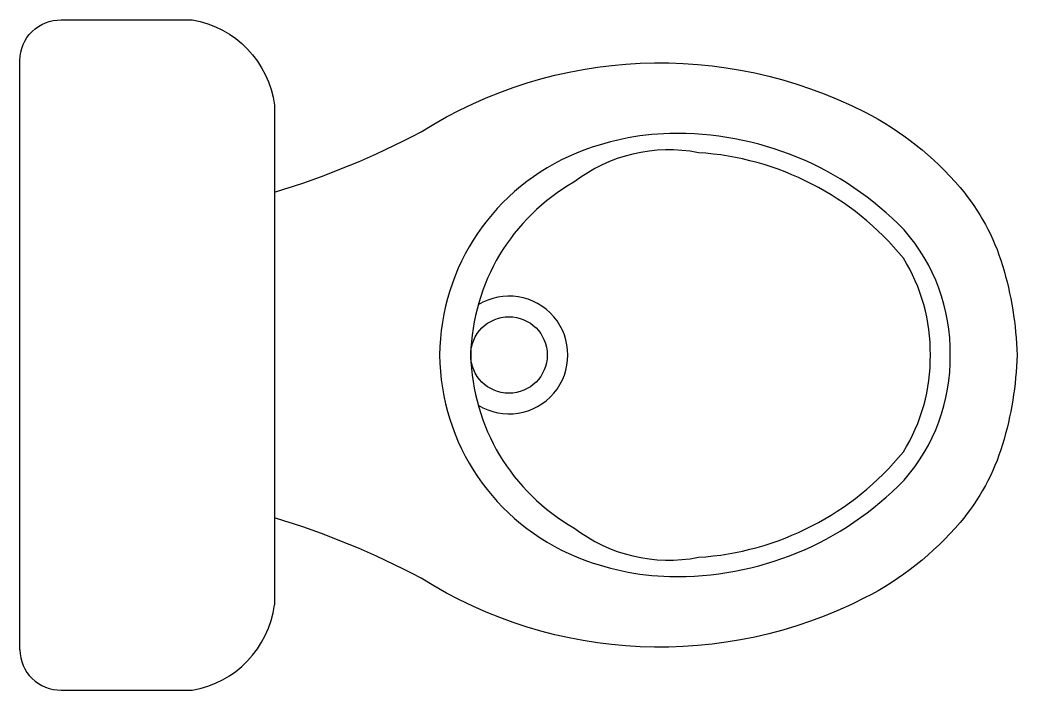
# Model space of a CAD drawing. Header units: millimetres. Extents: x 1.35 to 1.99, y -8.26 to -7.83.
import ezdxf

# ---------------------------------------------------------------- set-up
doc = ezdxf.new("R2010")
doc.units = ezdxf.units.MM
doc.header["$LTSCALE"] = 10

msp = doc.modelspace()

# ---------------------------------------------------------------- linework, layer by layer
for p, q in [((1.35003, -8.2345), (1.35003, -7.8563)), ((1.37652, -8.2604), (1.46064, -8.2604))]:
    msp.add_line(p, q)
for points in [[(1.35003, -7.8563, -0.420768), (1.37652, -7.8304), (1.46064, -7.8304, -0.33105), (1.51335, -7.88516), (1.51335, -8.20564)], [(1.51335, -7.94094, 0.048715), (1.60748, -7.90212, -0.264177), (1.89222, -7.88946, -0.099167), (1.95352, -7.93801, -0.102845), (1.98069, -7.98795, -0.066188), (1.99003, -8.0454, -0.066188), (1.98069, -8.10285, -0.102845), (1.95352, -8.15278, -0.099167), (1.89222, -8.20133, -0.264177), (1.60748, -8.18867, 0.048715), (1.51335, -8.14985)]]:
    msp.add_lwpolyline(points, format="xyb")
for points in [[(1.61938, -8.0454, 0.301356), (1.70721, -8.17493, 0.091792), (1.76715, -8.18749, 0.209551), (1.91747, -8.12576, 0.185835), (1.9472, -8.0454, 0.185835), (1.91747, -7.96504, 0.209551), (1.76715, -7.9033, 0.091792), (1.70721, -7.91586, 0.301356)], [(1.93438, -8.0454, 0.143264), (1.91705, -7.98325, 0.208669), (1.78547, -7.91558, 0.215526), (1.70565, -7.93451, 0.263925), (1.63935, -8.0454, 0.263925), (1.70565, -8.15628, 0.215526), (1.78547, -8.17522, 0.208669), (1.91705, -8.10755, 0.143264)]]:
    msp.add_lwpolyline(points, format="xyb", close=True)
msp.add_circle((1.6639, -8.0454), 0.02456)
for centre, radius, start, end in [((1.6639, -8.0454), 0.03782, 238.50068, 121.49932), ((1.45018, -8.19758), 0.06369, 279.45788, 352.72642), ((1.37594, -8.2345), 0.02591, 180, 271.27912)]:
    msp.add_arc(centre, radius, start, end)

doc.saveas('drawing.dxf')
